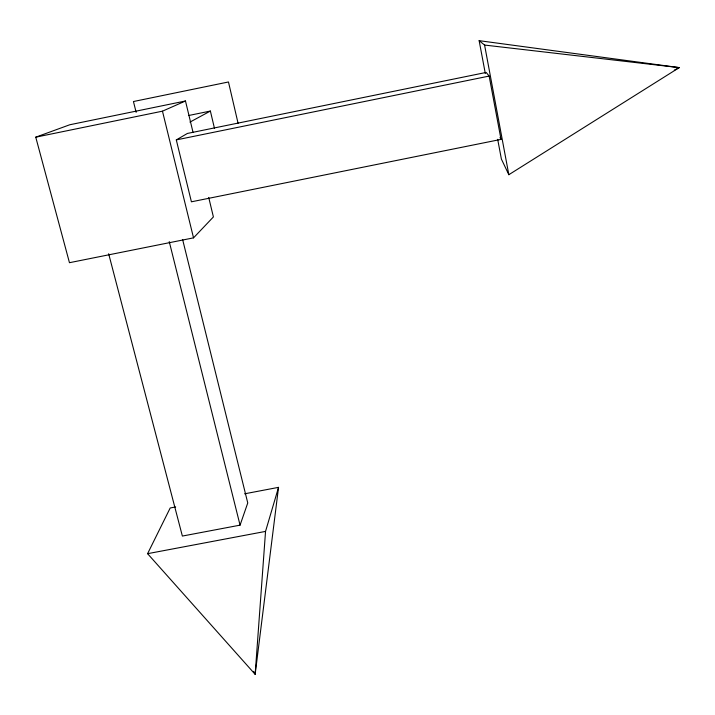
<?xml version="1.0" encoding="UTF-8"?>
<svg xmlns="http://www.w3.org/2000/svg" width="715" height="715" viewBox="0 0 715 715"><rect width="100%" height="100%" fill="white"/><g stroke="black" fill="none" stroke-linecap="round" stroke-linejoin="round"><path stroke-width="1.07" d="M244.61 493.815L278.537 487.353L265.542 531.406L255.148 674.334L147.594 553.678L170.197 507.981L175.667 506.935M278.537 487.353L255.148 674.334L253.628 671.367M108.653 253.745L182.37 536.062L240.061 525.15L247.756 502.949L182.629 239.579M193.05 132.418L185.48 100.994L69.784 124.759L35.75 137.173L69.462 262.7L193.533 237.854L213.401 216.94L208.709 197.429M497.685 139.345L501.394 159.079L508.83 174.71L679.25 67.612L479.139 40.666L485.324 73.556M176.301 139.908L187.393 133.446L486.173 72.43L489.149 76.076L501.009 139.389L191.414 201.809L176.301 139.908L489.149 76.076M189.949 122.113L210.38 111.057L214.491 128.423M674.308 70.15L679.25 67.612L484.582 45.063L479.139 40.666M35.75 137.173L162.466 111.174L185.48 100.994M188.867 115.464L210.38 111.057M147.594 553.678L265.542 531.406M500.017 137.548L501.009 139.389M169.241 241.607L240.061 525.15M136.145 112.335L133.446 101.53L228.469 81.975L238.077 123.293M162.466 111.174L193.533 237.854M484.582 45.063L508.83 174.71"/></g></svg>
